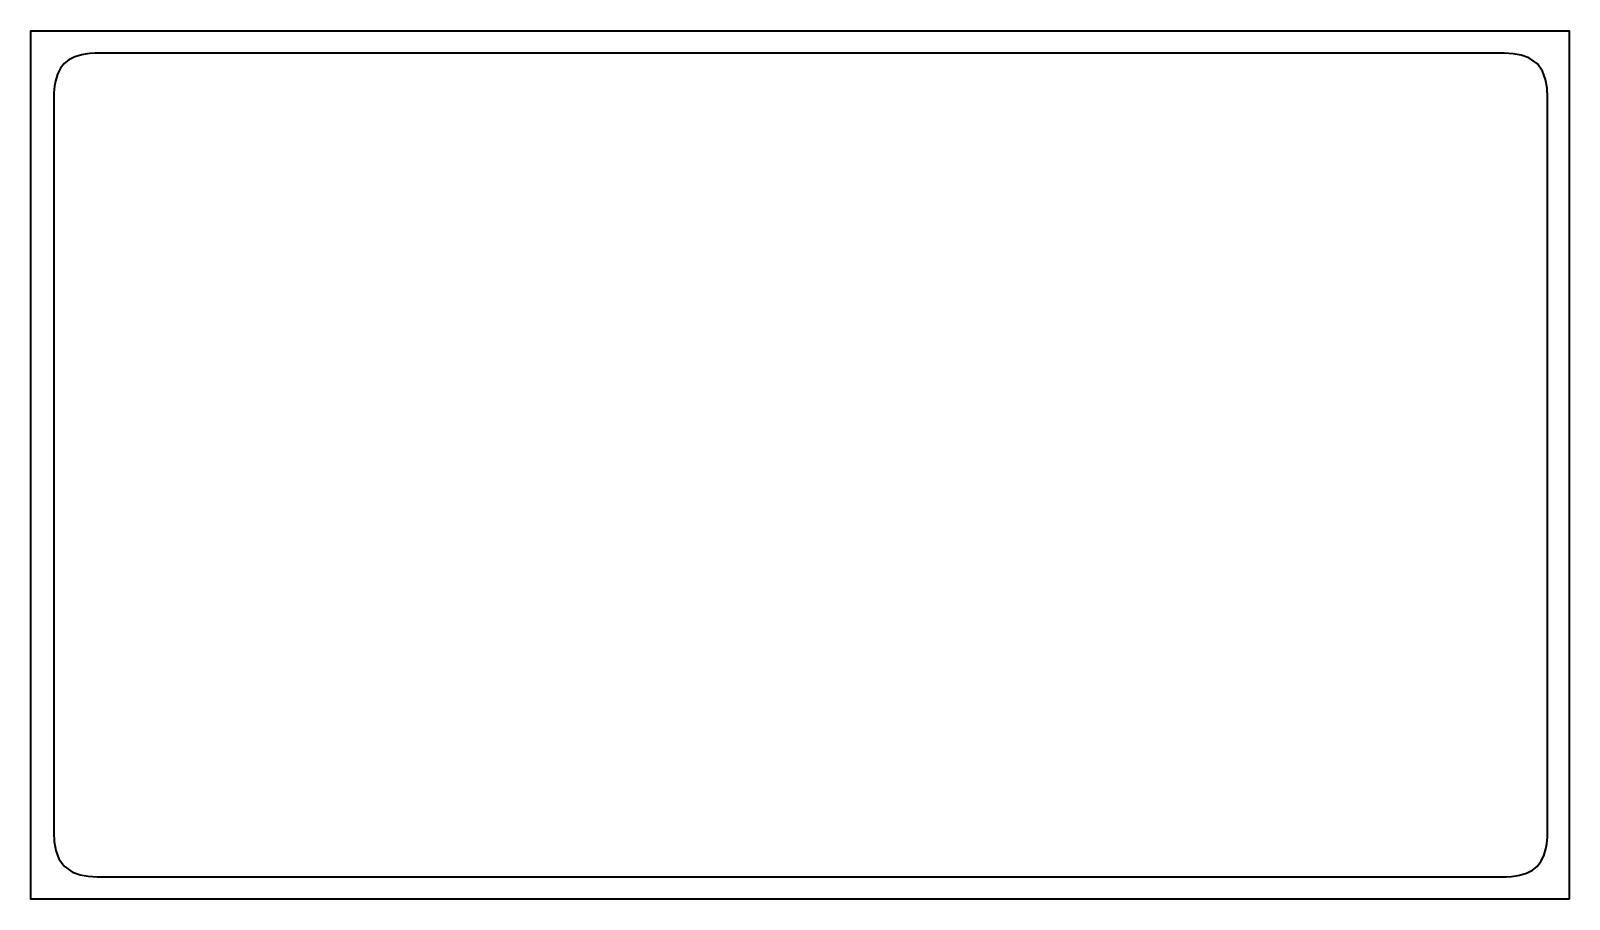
# Model space of a CAD drawing. Header units: millimetres. Extents: x -239 to 449, y -45 to 343.
import ezdxf

# ---------------------------------------------------------------- set-up
doc = ezdxf.new("R2010")
doc.units = ezdxf.units.MM
doc.header["$MEASUREMENT"] = 0
doc.layers.get('0').update_dxf_attribs({"lineweight": 0})
doc.layers.add('Safety', color=7, linetype='Continuous', lineweight=0)

msp = doc.modelspace()

# ---------------------------------------------------------------- linework, layer by layer
at = {"color": 1, "lineweight": 35, "true_color": 0xff0000}
msp.add_lwpolyline([(105.61, 332.54), (86.54, 332.54), (80.48, 332.54), (-109.15, 332.54), (-115.21, 332.54), (-153.35, 332.54), (-159.41, 332.54), (-207.12, 332.54), (-209.9, 332.51), (-212.31, 332.38), (-214.32, 332.14), (-215.91, 331.84), (-218.98, 330.9), (-221.6, 329.56), (-223.7, 327.88), (-225.39, 325.78), (-226.74, 323.15), (-227.69, 320.06), (-228.08, 317.84), (-228.33, 314.87), (-228.39, 311.24), (-228.39, 173.7), (-228.39, 167.63), (-228.39, 148.54), (-228.39, 148.54), (-228.39, 136.52), (-228.39, 129.44), (-228.39, 123.38), (-228.39, -14.16), (-228.39, -14.16), (-228.38, -15.76), (-228.18, -19.75), (-227.52, -23.67), (-226.13, -27.42), (-223.82, -30.67), (-220.09, -33.33), (-216.64, -34.59), (-213.02, -35.22), (-209.06, -35.45), (-207.12, -35.46), (-205.08, -35.46), (-201.44, -35.46), (-200.83, -35.46), (-196.58, -35.46), (-194.16, -35.46), (-192.34, -35.46), (-185.26, -35.46), (-179.59, -35.46), (-171.1, -35.46), (-159.41, -35.46), (-153.35, -35.46), (-115.21, -35.46), (-109.15, -35.46), (80.48, -35.46), (86.54, -35.46), (105.61, -35.46), (124.68, -35.46), (130.74, -35.46), (320.37, -35.46), (326.42, -35.46), (364.57, -35.46), (370.62, -35.46), (418.33, -35.46), (421.12, -35.43), (423.53, -35.3), (425.54, -35.06), (427.12, -34.76), (430.2, -33.82), (432.81, -32.49), (434.91, -30.8), (436.61, -28.7), (437.96, -26.07), (438.9, -22.98), (439.29, -20.76), (439.55, -17.8), (439.6, -14.16), (439.6, 123.38), (439.6, 129.44), (439.6, 148.54), (439.6, 173.7), (439.6, 311.24), (439.61, 311.24), (439.6, 312.83), (439.4, 316.82), (438.74, 320.74), (437.35, 324.49), (435.04, 327.75), (431.31, 330.41), (427.86, 331.66), (424.24, 332.3), (420.28, 332.52), (418.33, 332.54), (416.3, 332.54), (412.65, 332.54), (412.05, 332.54), (407.8, 332.54), (405.37, 332.54), (403.55, 332.54), (396.47, 332.54), (390.81, 332.54), (382.31, 332.54), (370.62, 332.54), (364.57, 332.54), (326.42, 332.54), (320.37, 332.54), (130.74, 332.54)], close=True, dxfattribs=at)
at = {"layer": 'Safety', "color": 1, "lineweight": 35, "true_color": 0xff0000}
msp.add_lwpolyline([(449.3, -45.48), (-238.7, -45.48), (-238.7, 342.52), (449.3, 342.52)], close=True, dxfattribs=at)

doc.saveas('drawing.dxf')
